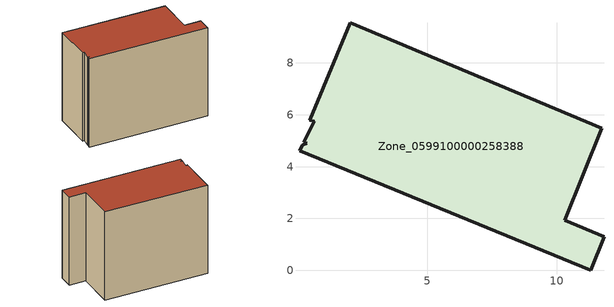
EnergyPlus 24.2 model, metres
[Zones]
Zone_0599100000258388
 floor ground (C_G): 10.3,1.93 11.82,1.29 11.3,0 0.08,4.62 0.18,4.83 0.35,4.89 0.24,4.94 0.65,5.76 0.47,5.79 2.04,9.55 11.73,5.48 z0
 wall outside (C_F): 0.08,4.62 11.3,0 11.82,1.29 10.3,1.93 11.73,5.48 2.04,9.55 0.47,5.79 0.65,5.76 0.24,4.94 0.35,4.89 0.18,4.83 0.08,4.62 z0:9.4
 roof outside (C_R): 0.65,5.76 0.24,4.94 0.35,4.89 0.18,4.83 0.08,4.62 11.3,0 11.82,1.29 10.3,1.93 11.73,5.48 2.04,9.55 0.47,5.79 z9.4
[BUILDING]
Pand.0599100000258388: North Axis=0; Terrain=City; Loads Convergence Tolerance Value=0.04; Temperature Convergence Tolerance Value=0.4; Solar Distribution=FullExterior; Maximum Number of Warmup Days=25; Minimum Number of Warmup Days=1
[Site:Location]
Rotterdam.The.Hague.AP_ZH_NLD Design_Conditions: Latitude=51.96; Longitude=4.45; Time Zone=1; Elevation=-4.5
[SITE:GROUNDTEMPERATURE:BUILDINGSURFACE]
18, 18, 18, 18, 18, 18, 18, 18, 18, 18, 18, 18
[MATERIAL] Thermal Absorptance=0.9; Solar Absorptance=0.7; Visible Absorptance=0.7
Name | Roughness | Thickness | Conductivity | Density | Specific Heat
G.TI.1946 | MediumSmooth | 0.15 | 1 | 540 | 1210
F.TI.1946 | Rough | 0.3 | 0.857143 | 1920 | 840
R.TI.1946 | MediumRough | 0.2 | 0.1 | 1500 | 1000
[CONSTRUCTION]
C_G: G.TI.1946
C_F: F.TI.1946
C_R: R.TI.1946
[ZONE]
Zone_0599100000258388: Type=1; Multiplier=1; Ceiling Height=Autocalculate; Volume=Autocalculate; Floor Area=autocalculate; Part of Total Floor Area=Yes
[ZONEINFILTRATION:DESIGNFLOWRATE]
Infil_Zone_0599100000258388: Zone or ZoneList or Space or SpaceList=Zone_0599100000258388; Schedule=AlwaysOn; Design Flow Rate Calculation Method=Flow/Area; Flow Rate per Floor Area=0.003; Constant Term Coefficient=1; Temperature Term Coefficient=0; Velocity Term Coefficient=0; Velocity Squared Term Coefficient=0
[HVACTEMPLATE:ZONE:IDEALLOADSAIRSYSTEM]
Zone_0599100000258388: Maximum Heating Supply Air Temperature=50; Minimum Cooling Supply Air Temperature=13; Maximum Heating Supply Air Humidity Ratio=0.0156; Minimum Cooling Supply Air Humidity Ratio=0.0077; Heating Limit=NoLimit; Cooling Limit=NoLimit; Dehumidification Control Type=ConstantSensibleHeatRatio; Cooling Sensible Heat Ratio=0.7; Dehumidification Setpoint=60; Humidification Control Type=None; Humidification Setpoint=30; Outdoor Air Method=None; Outdoor Air Flow Rate per Person=0.00944; Outdoor Air Flow Rate per Zone Floor Area=0; Outdoor Air Flow Rate per Zone=0; Demand Controlled Ventilation Type=None; Outdoor Air Economizer Type=NoEconomizer; Heat Recovery Type=None; Sensible Heat Recovery Effectiveness=0.7; Latent Heat Recovery Effectiveness=0.65
[ZONECONTROL:THERMOSTAT]
ThermostatControl_Zone_0599100000258388: Zone or ZoneList=Zone_0599100000258388; Control Type Schedule=DualSetpointControlType; Control 1=Thermostat_Zone_0599100000258388; Temperature Difference Between Cutout And Setpoint=0
[THERMOSTATSETPOINT:DUALSETPOINT]
Thermostat_Zone_0599100000258388: Heating Setpoint Temperature Schedule=HeatingSetpoint_Zone_0599100000258388; Cooling Setpoint Temperature Schedule=CoolingSetpoint_Zone_0599100000258388
[SCHEDULE:COMPACT]
HeatingSetpoint_Zone_0599100000258388: Through: 12/31, For: AllDays, Until: 24:00, 21
CoolingSetpoint_Zone_0599100000258388: Through: 12/31, For: AllDays, Until: 24:00, 24
DualSetpointControlType: Through: 12/31, For: AllDays, Until: 24:00, 4
AlwaysOn: Through: 12/31, For: AllDays, Until: 24:00, 1
